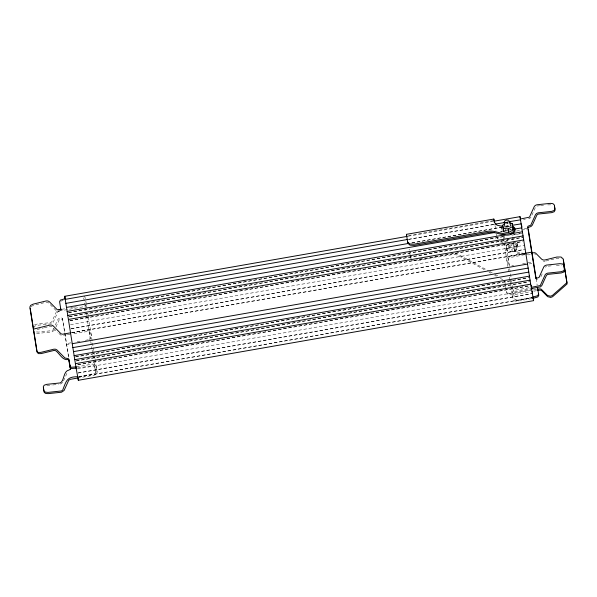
<?xml version="1.0" encoding="UTF-8"?>
<svg xmlns="http://www.w3.org/2000/svg" width="597" height="597" viewBox="0 0 597 597"><rect width="100%" height="100%" fill="white"/><g stroke="black" fill="none" stroke-linecap="round" stroke-linejoin="round"><path stroke-width="0.45" stroke-dasharray="2.98 2.24" d="M531.837 298.604L516.569 301.276L514.36 300.918L513.181 299.328L512.077 293.246L512.622 291.358L514.562 290.276L529.681 287.635M508.629 247.098L508.972 245.673L511.122 244.695L513.45 244.889L514.211 246.121L512.83 247.457L510.345 247.889L508.629 247.098L508.137 244.367M86.289 303.754L85.744 305.642L83.796 306.724L60.327 310.828M95.124 359.513L97.117 372.11L96.572 373.998L94.624 375.08L79.282 377.767M93.938 361.573L95.647 372.364L95.333 373.289L78.826 376.573M532.509 297.216L516.345 300.045L514.651 299.075L513.547 292.993L513.86 292.067L529.905 288.866M514.786 250.568L514.562 249.337L515.204 247.792L517.539 245.449L517.427 243.039L517.763 246.68L515.427 249.024L514.786 250.568L515.42 252.18L517.286 253.143L524.875 254.867M56.514 311.492L51.864 321.761L50.588 322.611L37.126 324.044L34.604 324.917L33.738 326.455M53.857 328.223L53.14 329.798L51.857 330.656L38.402 332.089L35.686 331.783M55.282 325.067C56.805 322.529 57.148 318.014 60.842 317.738L62.439 318.283L68.685 357.506M55.954 327.037L59.178 319.932L60.7 319.029L62.663 319.514M63.513 380.886L67.454 372.2M535.315 207.674L531.024 217.151L529.681 218.495L527.964 218.95M540.934 276.672L542.718 272.725M33.85 327.701L34.708 326.163L37.23 325.29L50.693 323.858L52.208 323.268L53.245 322.149L57.902 311.888L59.424 310.985M60.573 310.776L60.954 310.142M54.521 330.193L51.969 331.902L38.507 333.335L35.798 333.029L34.484 331.723M62.804 382.468L60.245 384.177M516.36 246.449L511.345 245.763L506.816 248.106L507.293 251.121L512.301 251.8L516.838 249.456L515.898 243.919L510.89 243.24L506.353 245.583L507.293 251.121M545.225 267.202L546.501 266.344M88.99 339.671L90.237 338.186L89.125 332.104L88.505 331.342L71.856 333.857M506.831 248.606L511.845 249.277L516.383 246.934L515.898 243.919M31.022 306.56L33.484 305.343L46.618 302.127L48.118 302.492L56.111 310.552M60.655 301.298L63.155 300.254M505.629 223.442L509.629 222.875M37.215 329.492L43.387 327.977M44.275 327.768L50.439 326.253L51.946 326.619L57.469 332.193M545.845 261.023L557.083 258.27L561.277 258.247M408.512 235.509L494.07 220.539M408.035 236.24L493.398 221.315M408.505 239.315L493.868 224.382M505.801 222.293L508.554 221.815M408.527 239.419L493.891 224.487M504.905 222.562L508.577 221.92M504.853 222.994L508.405 222.375M523.524 219.726L525.3 219.42M411.893 242.852L501.846 227.121M505.517 226.479L509.189 225.838M411.915 242.957L501.868 227.226M505.54 226.584L509.211 225.942M500.644 231.457L502.48 231.136M503.398 230.979L507.069 230.338M507.987 230.173L511.659 229.532M500.674 231.569L502.51 231.248M506.181 230.606L508.935 230.121M509.853 229.964L511.689 229.644M61.588 309.343L65.252 308.701M70.744 307.739L72.58 307.418M73.498 307.254L76.244 306.776M516.517 231.032L524.606 229.621L527.263 229.778M59.61 311.201L57.364 311.224M68.573 312.612L503.644 236.509M513.741 234.74L522.92 233.136M68.595 312.716L503.667 236.613M511.927 235.173L522.024 233.405M69.207 316.634L523.554 237.158M69.237 316.738L522.666 237.427M419.534 259.068L422.258 258.591M69.849 320.649L522.36 241.501M69.871 320.761L522.382 241.606M70.483 324.671L524.83 245.203M71.118 328.693L525.464 249.225M71.147 328.798L523.659 249.65M71.633 332.626L87.214 329.902L89.416 330.26L90.595 331.85L91.699 337.932M524.479 253.419L509.151 256.098L507.204 257.18L506.659 259.068L507.771 265.15M71.759 332.716L526.106 253.24M71.782 332.82L524.293 253.673M66.364 334.82L61.185 335.35L58.088 332.813M67.274 334.656L70.939 334.014M524.703 254.65L508.443 257.889L508.129 258.814L509.241 264.896L509.853 265.658M525.599 254.486L530.106 253.703M528.546 254.904L530.226 254.613M70.961 342.827L66.454 343.611L66.677 344.842L71.185 344.059M77.267 341.723L79.976 341.253M85.386 340.305L88.087 339.827M511.83 265.71L513.636 265.396M522.651 263.822L531.666 262.24M529.181 263.941L531.89 263.471M75.58 356.842L529.927 277.366M75.603 356.946L528.114 277.799M76.215 360.864L530.561 281.388M76.237 360.969L528.748 281.814M77.774 364.722L528.442 285.896M77.797 364.827L529.39 285.836M76.453 366.909L92.625 364.08L94.833 364.439L96.013 366.028L97.117 372.11M77.58 367.983L93.923 365.521L94.542 366.282L95.647 372.364M77.491 368.901L530.942 289.702M536.307 289.47L512.756 293.59L509.211 293.582L507.308 292.717L506.375 291.403L507.532 293.948L509.435 294.806L512.98 294.821L530.188 291.806M533.815 291.172L536.531 290.702M78.125 372.924L532.472 293.455M78.147 373.028L531.576 293.717M78.767 376.946L533.106 297.47M78.789 377.05L532.218 297.739M506.331 225.92L508.047 225.681M505.696 227.27L508.271 226.912M536.949 206.032L539.643 205.741M540.539 205.644L544.128 205.264M547.718 204.883L552.203 204.816M548.3 266.158L552.785 265.672M556.374 265.292L561.755 265.128M46.782 385.61L52.17 385.035M53.066 384.938L58.454 384.364M507.368 241.494L505.577 241.673L500.644 240.74M543.352 261.202L544.986 261.232M524.382 228.39L527.039 228.547M412.773 260.523L417.034 260.77L452.466 254.576L455.212 254.509L457.503 255.113L484.958 270.023M536.479 279.187L537.516 279.262M499.719 226.92L501.361 227.233M500.047 241.815L503.338 242.434M524.651 253.643L517.062 251.912L515.204 250.949L514.562 249.337M454.989 253.277L457.28 253.882L488.771 270.986M510.375 226.987L507.801 226.285L507.189 222.905M534.419 253.874L535.8 254.27M489.577 271.426L494.428 274.053M495.234 274.493L498.465 276.247M488.995 272.217L490.615 273.09M494.652 275.284L496.264 276.165M500.301 278.359L502.726 279.672M515.136 242.606L517.651 244.27M411.49 258.322L410.423 257.352L409.706 252.829M498.189 238.778L497.092 237.569L497.316 238.8L497.032 236.972M84.005 296.082L85.184 297.672L85.655 300.276M516.383 246.934L516.838 249.456M512.554 237.016L514.211 246.121M510.89 243.24L511.345 245.763M511.845 249.277L512.301 251.8M505.316 228.89L505.652 230.711M506.972 237.994L507.472 240.725M506.353 245.583L506.816 248.106M501.405 225.763L502.196 230.106M495.003 225.614L495.98 231.002M85.811 301.142L86.132 302.88M83.714 297.925L84.819 304.007M496.57 234.203L496.883 236.061M409.124 249.18L409.281 250.121M536.166 278.777L537.181 285.217M504.569 236.33L505.428 241.725M505.569 242.621L509.554 267.807M509.696 268.71L511.405 279.5M511.547 280.403L512.689 287.597M512.83 288.493L513.547 292.993M501.674 227.591L502.249 231.188M503.099 236.584L503.958 241.979M504.099 242.882L508.084 268.068M508.226 268.963L508.659 271.665M509.51 277.06L509.935 279.754M510.084 280.657L512.077 293.246M504.801 281.441L506.599 292.627M409.788 253.158L410.221 255.867M410.363 256.777L410.646 258.583M86.572 305.552L86.998 308.246M87.856 313.641L88.281 316.343M88.423 317.246L93.125 346.924M93.266 347.827L93.699 350.521M93.841 351.424L94.408 355.021M94.55 355.916L94.983 358.618M84.961 304.91L85.252 306.709M85.393 307.604L86.528 314.798M86.669 315.701L91.945 348.976M92.087 349.879L93.796 360.67M62.439 318.283L64.737 332.76M64.879 333.663L68.603 357.185"/><path stroke-width="0.9" d="M538.561 294.097L537.673 295.694L532.509 297.216M60.73 308.918L59.387 309.977L57.267 309.709L49.282 301.657L47.917 300.963L46.282 300.925L33.148 304.142L30.686 305.358L29.85 307.037L36.857 351.267L38.141 352.431L40.79 352.394L53.924 349.178L55.558 349.215L56.924 349.909L64.909 357.961L68.625 358.775L69.991 367.245L71.297 368.476L76.677 368.14M527.897 228.054L528.278 227.42L530.949 226.539L532.293 225.188L536.949 214.927L538.225 214.069L551.688 212.636L554.173 211.756L555.068 210.234L554.434 206.211M509.629 222.875L512.196 223.569L512.681 226.599L508.144 228.942L503.129 228.263L502.652 225.248L504.853 223.703M512.816 226.964L513.293 229.972L508.756 232.323L506.323 232.352L503.749 231.643L502.652 225.248M514.86 228.905L514.972 231.315C507.741 240.166 497.107 230.666 488.025 232.502L414.236 245.412L409.982 245.158L407.855 243.225L406.438 234.337L493.816 219.054L494.055 220.323M407.587 239.472L65.222 299.358L64.752 296.291L407.117 236.405M494.316 221.151L520.017 216.659L520.442 218.98M65.625 298.552L60.431 300.067L59.581 301.679L60.804 309.239M520.629 218.965L529.457 217.174L534.293 206.495L535.33 205.375L536.845 204.786L550.307 203.353L552.986 203.681L554.329 204.965L554.964 208.987L554.068 210.51L551.576 211.39L538.121 212.823L536.599 213.413L535.561 214.532L530.733 225.218L528.054 226.196L527.673 226.823L535.927 278.717M494.786 224.218L504.883 222.457M508.554 221.815L520.509 219.83L520.017 216.659M494.219 232.584L66.491 307.403L65.857 303.38L408.221 243.494M511.942 225.353L521.144 223.853L520.487 219.726M512.577 229.375L521.778 227.875L521.121 223.748M58.834 309.821L61.588 309.343M510.465 233.875L522.397 231.785L523.054 235.919L67.767 315.44L67.133 311.425L504.958 234.837M523.666 239.83L527.517 264.061L72.252 343.693L68.401 319.462L523.696 239.934L523.032 235.808M70.722 332.79L62.469 334.23L61.088 333.835L53.103 325.783L51.738 325.089L50.103 325.052L33.35 329.148L33.693 330.357L30.193 308.239M525.375 253.262L531.688 252.158L531.912 253.389M531.681 253.091L534.196 252.65L535.576 253.038L541.755 259.27L543.128 259.971L544.762 260.008L556.859 257.038L561.053 257.016L563.15 258.837L566.926 282.665L552.322 295.5L550.494 296.194L547.486 295.463L541.315 289.232L539.927 288.836L537.21 289.314M528.129 267.978L528.785 272.105L73.498 351.633L72.864 347.611L528.151 268.083L527.487 263.956M529.397 276.023L530.061 280.15L74.774 359.67L74.132 355.655L529.427 276.127L528.763 272.001M533.225 298.231L533.606 300.649L78.341 380.282L76.132 368.155L75.409 363.692L530.696 284.165L530.039 280.038M76.453 366.909L71.073 367.245L69.767 366.013M531.457 287.321L540.285 285.53L545.113 274.851L546.151 273.732L547.673 273.142L561.135 271.71L563.62 270.822L564.516 269.299L563.881 265.277L562.538 263.993L559.859 263.665L546.397 265.098L544.882 265.687L543.845 266.807L539.009 277.493L537.293 278.038L535.703 277.486M530.793 288.709L540.509 286.858L541.845 285.508L546.501 275.239L547.777 274.389L561.24 272.956L563.725 272.068L564.62 270.545L563.986 266.523M537.434 290.545L540.151 290.067L541.531 290.455L547.71 296.687L550.718 297.425L552.546 296.731L567.15 283.896L563.374 260.068M77.909 376.737C66.931 376.595 66.401 380.565 62.692 390.117L61.416 390.968L47.954 392.408L45.238 392.095L43.932 390.789L43.297 386.766L44.156 385.229L46.678 384.364L60.14 382.931L61.416 382.073C64.386 378.685 63.692 370.864 69.125 370.006L70.468 368.946L69.036 359.901M78.379 377.923L70.252 379.341L68.73 380.244L64.073 390.505L61.521 392.214L48.059 393.647L45.35 393.341L44.036 392.035L43.402 388.013M532.733 298.448L537.897 296.918L538.785 295.321L537.539 287.664M502.778 226.315L497.032 225.226L494.301 222.211M508.98 220.315L506.622 220.002L504.502 221.099L504.159 222.517L504.987 227.069M512.748 226.435L514.636 227.673L514.748 230.091C507.517 238.942 496.883 229.442 487.801 231.278L414.012 244.18L409.758 243.927L407.632 241.994M68.849 360.006L68.297 359.536C62.424 360.722 59.804 353.655 55.767 350.745L54.267 350.379L41.126 353.596L38.477 353.633L37.193 352.469L33.835 331.238M522.397 231.785L521.756 227.77M531.837 289.433L531.196 285.411M65.857 303.38L65.222 299.358M67.133 311.425L66.491 307.403M68.401 319.462L67.767 315.44M72.864 347.611L72.222 343.588M74.132 355.655L73.498 351.633M75.409 363.692L74.774 359.67M533.606 300.649L530.673 284.06M494.182 221.121L494.092 220.703M406.803 236.412L406.706 235.987M64.752 296.291L65.177 298.612M406.438 234.337L406.676 235.606M533.464 261.926L533.688 263.158M521.554 225.076L521.868 226.815M512.196 223.569L513.293 229.972M509.741 221.539L510.569 226.091M508.144 228.942L508.756 232.323M532.494 293.56L532.121 291.239M503.271 228.629L503.749 231.643M528.367 229.755L536.166 278.777M494.376 222.524L493.816 219.054M77.968 377.864L78.341 380.282M69.11 360.222L69.543 362.939M69.827 364.745L70.543 369.274"/></g></svg>
